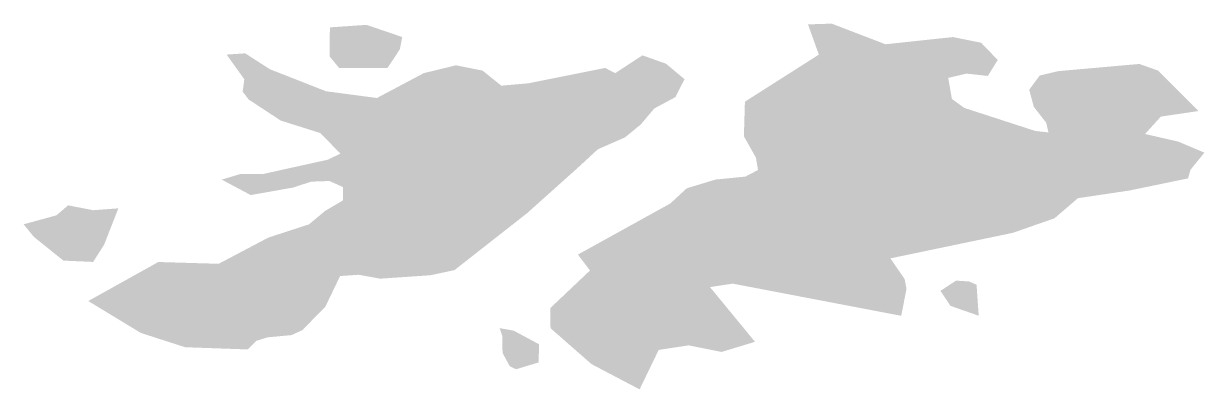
# Model space of a CAD drawing. Header units: inches. Extents: x -180 to 180, y -58 to 84.
# Drawn here: x -61.145 to -57.792, y -52.308 to -51.27 of the extents above; entities that cross this region are included whole.
import ezdxf

# ---------------------------------------------------------------- set-up
doc = ezdxf.new("R2010")
doc.units = ezdxf.units.IN
doc.header["$MEASUREMENT"] = 0

msp = doc.modelspace()

# ---------------------------------------------------------------- hatches: boundary and pattern name
for points in [[(-58.8502, -51.2699), (-58.6975, -51.3285), (-58.5063, -51.3081), (-58.4258, -51.3242), (-58.3787, -51.373), (-58.4067, -51.4184), (-58.4674, -51.4118), (-58.5192, -51.4239), (-58.5089, -51.4836), (-58.4737, -51.5091), (-58.2716, -51.5747), (-58.2345, -51.5786), (-58.2411, -51.5511), (-58.2762, -51.5061), (-58.2893, -51.4575), (-58.2592, -51.4171), (-58.2064, -51.4047), (-57.9765, -51.3844), (-57.9225, -51.4035), (-57.8085, -51.518), (-57.9154, -51.5338), (-57.9604, -51.5832), (-57.8664, -51.6046), (-57.7918, -51.6361), (-57.8312, -51.6846), (-57.8382, -51.7092), (-58.004, -51.7435), (-58.1509, -51.7654), (-58.2176, -51.8225), (-58.336, -51.8638), (-58.6835, -51.9362), (-58.6431, -51.9948), (-58.6377, -52.023), (-58.6528, -52.0992), (-59.1313, -52.0079), (-59.1958, -52.0177), (-59.068, -52.173), (-59.1628, -52.2018), (-59.2563, -52.1831), (-59.3415, -52.196), (-59.3957, -52.308), (-59.5322, -52.2364), (-59.6487, -52.1344), (-59.6492, -52.0772), (-59.5367, -51.9706), (-59.5708, -51.9254), (-59.3087, -51.7805), (-59.2618, -51.7373), (-59.18, -51.7125), (-59.0954, -51.7041), (-59.0595, -51.6854), (-59.0654, -51.6502), (-59.0995, -51.5897), (-59.0966, -51.4914), (-58.8867, -51.3579), (-58.9175, -51.2721), (-58.8502, -51.2699)], [(-60.1117, -51.3959), (-60.2488, -51.396), (-60.2759, -51.3632), (-60.2753, -51.2806), (-60.1714, -51.2734), (-60.0698, -51.3079), (-60.0765, -51.3426), (-60.1117, -51.3959)], [(-60.2862, -51.4619), (-60.1416, -51.481), (-60.0087, -51.4105), (-59.9171, -51.3881), (-59.8416, -51.4033), (-59.7884, -51.446), (-59.7113, -51.4393), (-59.4935, -51.3957), (-59.4651, -51.4105), (-59.3876, -51.36), (-59.3208, -51.3836), (-59.2681, -51.4275), (-59.2939, -51.4785), (-59.3542, -51.5109), (-59.3924, -51.5562), (-59.437, -51.5927), (-59.5142, -51.6266), (-59.5732, -51.6809), (-59.7149, -51.8077), (-59.9214, -51.9695), (-59.9897, -51.9841), (-60.1323, -51.9938), (-60.1937, -51.9827), (-60.2463, -51.9864), (-60.2883, -52.0737), (-60.3535, -52.1399), (-60.3842, -52.154), (-60.452, -52.1603), (-60.4841, -52.1703), (-60.5084, -52.1947), (-60.6864, -52.1884), (-60.8122, -52.1478), (-60.9614, -52.0573), (-60.7625, -51.9465), (-60.5911, -51.9516), (-60.4498, -51.8771), (-60.3345, -51.8396), (-60.2887, -51.8013), (-60.2385, -51.772), (-60.2381, -51.7338), (-60.2765, -51.7166), (-60.3283, -51.7184), (-60.3796, -51.7352), (-60.5001, -51.7565), (-60.5825, -51.7127), (-60.5281, -51.6964), (-60.4672, -51.6972), (-60.281, -51.6561), (-60.2452, -51.6389), (-60.3026, -51.5805), (-60.4149, -51.545), (-60.5058, -51.4854), (-60.5228, -51.4632), (-60.5183, -51.4278), (-60.5685, -51.3578), (-60.5157, -51.3543), (-60.4455, -51.3994), (-60.2862, -51.4619)], [(-61.0187, -51.7857), (-60.9473, -51.7995), (-60.876, -51.7942), (-60.9162, -51.897), (-60.9476, -51.9463), (-61.032, -51.9425), (-61.1158, -51.8753), (-61.145, -51.8395), (-61.0517, -51.814), (-61.0187, -51.7857)], [(-58.4388, -52.011), (-58.4327, -52.099), (-58.5128, -52.0711), (-58.5414, -52.0284), (-58.4971, -51.9994), (-58.4605, -52.0016), (-58.4388, -52.011)], [(-59.6827, -52.2316), (-59.7466, -52.2509), (-59.7645, -52.2422), (-59.7849, -52.2047), (-59.7859, -52.1562), (-59.7933, -52.1342), (-59.7532, -52.1414), (-59.681, -52.1801), (-59.6827, -52.2316)]]:
    msp.add_hatch(color=256).paths.add_polyline_path(points, flags=0)

doc.saveas('drawing.dxf')
